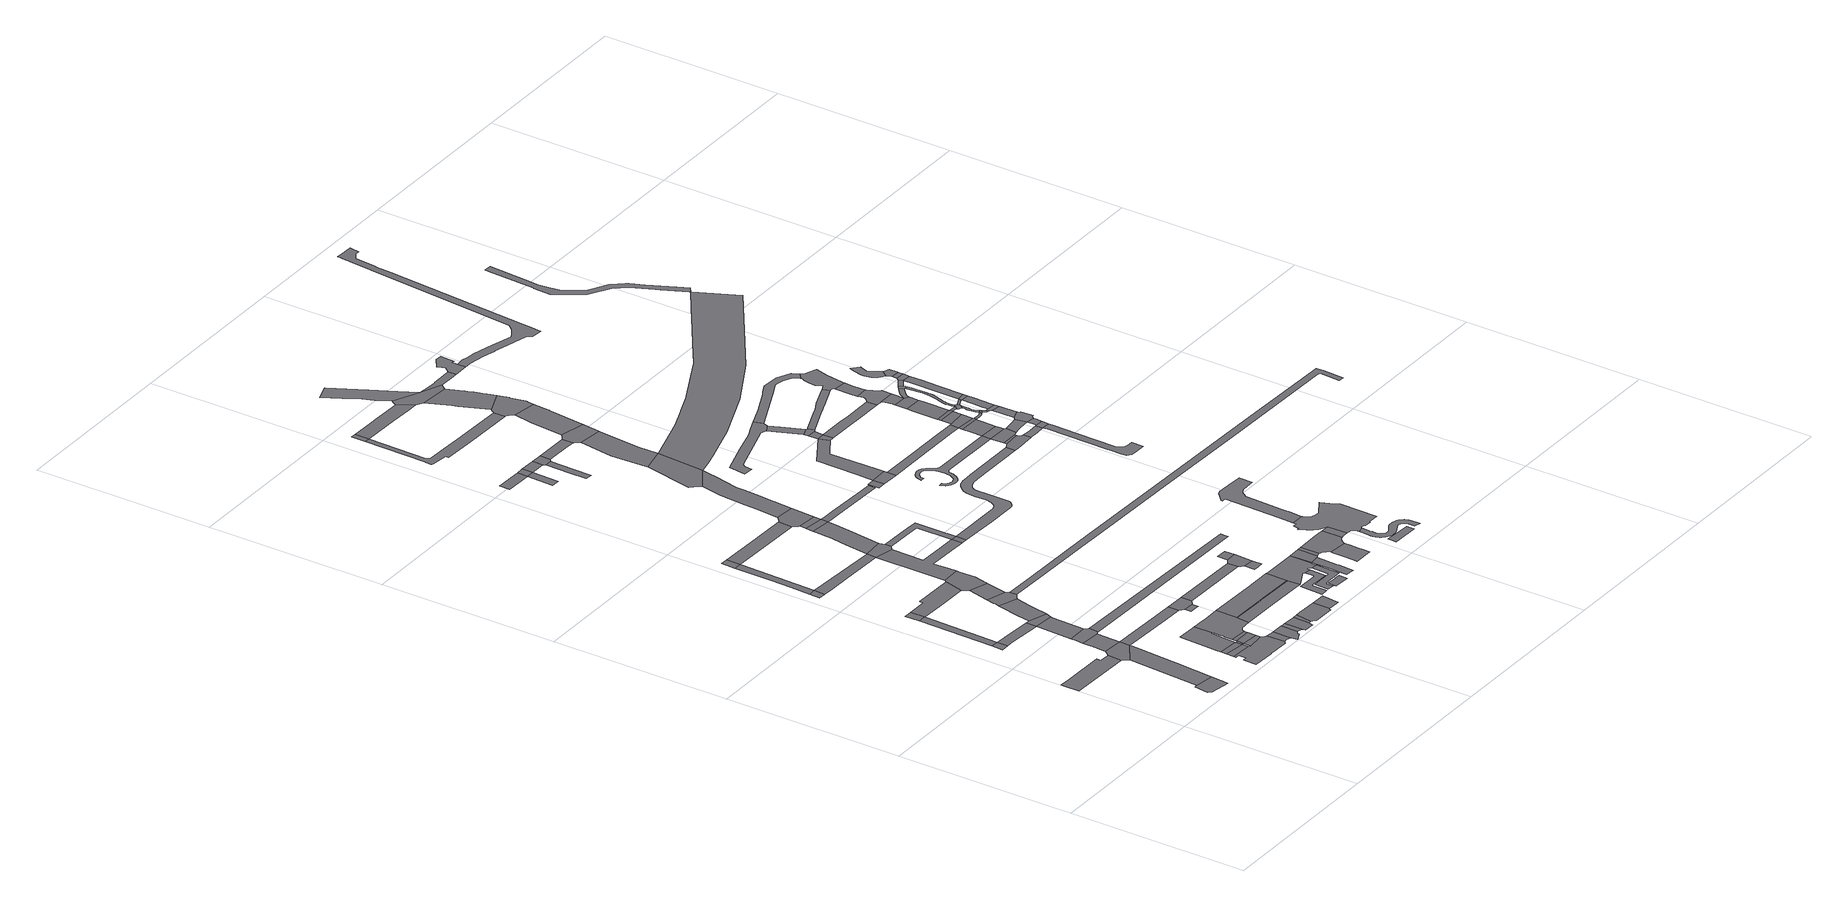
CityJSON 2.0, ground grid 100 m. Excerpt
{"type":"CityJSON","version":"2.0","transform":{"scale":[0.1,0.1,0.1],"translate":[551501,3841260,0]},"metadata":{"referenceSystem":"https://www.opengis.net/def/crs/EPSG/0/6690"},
"CityObjects":{
"road1":{"type":"Road","attributes":{"RoadStructureAttribute.sectionType":"1"},"geometry":[{"type":"MultiSurface","lod":"1","boundaries":[[[0,1,2,3,4,5,6,7,8]]]}]},
"road2":{"type":"Road","geometry":[{"type":"MultiSurface","lod":"1","boundaries":[[[9,10,11,12,13,14,15,16,17,18,19]]]}]},
"road3":{"type":"Road","geometry":[{"type":"MultiSurface","lod":"1","boundaries":[[[20,21,22,23]]]}]},
"road4":{"type":"Road","attributes":{"function":"3","RoadStructureAttribute.sectionType":"1"},"geometry":[{"type":"MultiSurface","lod":"1","boundaries":[[[24,25,26,27,28,29,19,18]]]}]},
"road5":{"type":"Road","attributes":{"RoadStructureAttribute.sectionType":"1"},"geometry":[{"type":"MultiSurface","lod":"1","boundaries":[[[30,20,23,31]]]}]},
"road6":{"type":"Road","geometry":[{"type":"MultiSurface","lod":"1","boundaries":[[[32,8,7,29,28,33]]]}]},
"road7":{"type":"Road","attributes":{"RoadStructureAttribute.sectionType":"1"},"geometry":[{"type":"MultiSurface","lod":"1","boundaries":[[[34,35,23,22,36,37,38]]]}]},
"road8":{"type":"Road","geometry":[{"type":"MultiSurface","lod":"1","boundaries":[[[39,30,31,40]]]}]},
"road9":{"type":"Road","attributes":{"function":"3","RoadStructureAttribute.sectionType":"1"},"geometry":[{"type":"MultiSurface","lod":"1","boundaries":[[[41,42,43,32,33,44,45]]]}]},
"road10":{"type":"Road","geometry":[{"type":"MultiSurface","lod":"1","boundaries":[[[46,47,48,49,41,45,50,51,52]]]}]},
"road11":{"type":"Road","geometry":[{"type":"MultiSurface","lod":"1","boundaries":[[[53,54,55,56]]]}]},
"road12":{"type":"Road","attributes":{"function":"3","RoadStructureAttribute.sectionType":"1"},"geometry":[{"type":"MultiSurface","lod":"1","boundaries":[[[37,57,48,47,58,59]]]}]},
"road13":{"type":"Road","geometry":[{"type":"MultiSurface","lod":"1","boundaries":[[[60,61,62,63,64]]]}]},
"road14":{"type":"Road","geometry":[{"type":"MultiSurface","lod":"1","boundaries":[[[65,38,37,59,66,67]]]}]},
"road15":{"type":"Road","attributes":{"RoadStructureAttribute.sectionType":"1"},"geometry":[{"type":"MultiSurface","lod":"1","boundaries":[[[68,69,70,54,53,71]]]}]},
"road16":{"type":"Road","geometry":[{"type":"MultiSurface","lod":"1","boundaries":[[[72,60,64,73]]]}]},
"road17":{"type":"Road","geometry":[{"type":"MultiSurface","lod":"1","boundaries":[[[61,74,75,76,77,78,79,80,81,82,83,84,85,86,87,88,89,90,91,62]]]}]},
"road18":{"type":"Road","attributes":{"RoadStructureAttribute.sectionType":"1"},"geometry":[{"type":"MultiSurface","lod":"1","boundaries":[[[92,93,40,31,94,95,96,97,98,99]]]}]},
"road19":{"type":"Road","geometry":[{"type":"MultiSurface","lod":"1","boundaries":[[[100,101,102,103,104,72,73,105,106,107,108]]]}]},
"road20":{"type":"Road","geometry":[{"type":"MultiSurface","lod":"1","boundaries":[[[109,110,111,73,64,112,113]]]}]},
"road21":{"type":"Road","attributes":{"function":"3","RoadStructureAttribute.sectionType":"1"},"geometry":[{"type":"MultiSurface","lod":"1","boundaries":[[[114,115,116,67,66,117,118,119,120]]]}]},
"road22":{"type":"Road","geometry":[{"type":"MultiSurface","lod":"1","boundaries":[[[121,68,71,122]]]}]},
"road23":{"type":"Road","attributes":{"RoadStructureAttribute.sectionType":"1"},"geometry":[{"type":"MultiSurface","lod":"1","boundaries":[[[123,33,28,124,125,126]]]}]},
"road24":{"type":"Road","attributes":{"RoadStructureAttribute.sectionType":"1"},"geometry":[{"type":"MultiSurface","lod":"1","boundaries":[[[113,127,128,89,88,129]]]}]},
"road25":{"type":"Road","geometry":[{"type":"MultiSurface","lod":"1","boundaries":[[[130,109,113,129]]]}]},
"road26":{"type":"Road","attributes":{"RoadStructureAttribute.sectionType":"1"},"geometry":[{"type":"MultiSurface","lod":"1","boundaries":[[[131,109,130,132]]]}]},
"road27":{"type":"Road","geometry":[{"type":"MultiSurface","lod":"1","boundaries":[[[133,134,135,136,114,120,137,138,139,140,141,142,143]]]}]},
"road28":{"type":"Road","attributes":{"RoadStructureAttribute.sectionType":"1"},"geometry":[{"type":"MultiSurface","lod":"1","boundaries":[[[144,53,56,145,146,147,148,149]]]}]},
"road29":{"type":"Road","attributes":{"RoadStructureAttribute.sectionType":"1"},"geometry":[{"type":"MultiSurface","lod":"1","boundaries":[[[150,86,85,151,152,153]]]}]},
"road30":{"type":"Road","attributes":{"function":"3","RoadStructureAttribute.sectionType":"1"},"geometry":[{"type":"MultiSurface","lod":"1","boundaries":[[[154,133,143,155]]]}]},
"road31":{"type":"Road","geometry":[{"type":"MultiSurface","lod":"1","boundaries":[[[156,157,108,107,158,159,160,161,162,131,132,163,164,165,166,167,168,169]]]}]},
"road32":{"type":"Road","geometry":[{"type":"MultiSurface","lod":"1","boundaries":[[[153,152,170,171,172,173,174,175]]]}]},
"road33":{"type":"Road","geometry":[{"type":"MultiSurface","lod":"1","boundaries":[[[176,177,178,179,180,181,99,98,182,183,154,155]]]}]},
"road34":{"type":"Road","attributes":{"RoadStructureAttribute.sectionType":"1"},"geometry":[{"type":"MultiSurface","lod":"1","boundaries":[[[184,175,174,185,186,187]]]}]},
"road35":{"type":"Road","attributes":{"RoadStructureAttribute.sectionType":"1"},"geometry":[{"type":"MultiSurface","lod":"1","boundaries":[[[188,189,122,71,190,191,192,193]]]}]},
"road36":{"type":"Road","geometry":[{"type":"MultiSurface","lod":"1","boundaries":[[[194,195,196,197,198]]]}]},
"road37":{"type":"Road","geometry":[{"type":"MultiSurface","lod":"1","boundaries":[[[187,186,199,200,201,202,203]]]}]},
"road38":{"type":"Road","attributes":{"RoadStructureAttribute.sectionType":"1"},"geometry":[{"type":"MultiSurface","lod":"1","boundaries":[[[204,205,126,125,194,198,206,207]]]}]},
"road39":{"type":"Road","attributes":{"RoadStructureAttribute.sectionType":"1"},"geometry":[{"type":"MultiSurface","lod":"1","boundaries":[[[203,202,208,209]]]}]},
"road40":{"type":"Road","geometry":[{"type":"MultiSurface","lod":"1","boundaries":[[[210,211,149,148,212,213,214]]]}]},
"road41":{"type":"Road","attributes":{"RoadStructureAttribute.sectionType":"1"},"geometry":[{"type":"MultiSurface","lod":"1","boundaries":[[[215,209,208,216,217,218,219,220,221,222]]]}]},
"road42":{"type":"Road","attributes":{"function":"3","RoadStructureAttribute.sectionType":"1"},"geometry":[{"type":"MultiSurface","lod":"1","boundaries":[[[148,223,181,180,224,225,226,227,228,229,230,231,232,233,212]]]}]},
"road43":{"type":"Road","geometry":[{"type":"MultiSurface","lod":"1","boundaries":[[[234,235,236,167,166,237,238,239,240]]]}]},
"road44":{"type":"Road","attributes":{"function":"3","RoadStructureAttribute.sectionType":"1"},"geometry":[{"type":"MultiSurface","lod":"1","boundaries":[[[241,242,243,244,245,246,211,210,247,248,249]]]}]},
"road45":{"type":"Road","attributes":{"RoadStructureAttribute.sectionType":"1"},"geometry":[{"type":"MultiSurface","lod":"1","boundaries":[[[250,251,252,253,254,52,51]]]}]},
"road46":{"type":"Road","attributes":{"RoadStructureAttribute.sectionType":"1"},"geometry":[{"type":"MultiSurface","lod":"1","boundaries":[[[255,169,168,256,257,258,259,260]]]}]},
"road47":{"type":"Road","geometry":[{"type":"MultiSurface","lod":"1","boundaries":[[[261,262,263,264,265]]]}]},
"road48":{"type":"Road","geometry":[{"type":"MultiSurface","lod":"1","boundaries":[[[222,221,266,267,268]]]}]},
"road49":{"type":"Road","geometry":[{"type":"MultiSurface","lod":"1","boundaries":[[[269,241,249,270]]]}]},
"road50":{"type":"Road","attributes":{"RoadStructureAttribute.sectionType":"1"},"geometry":[{"type":"MultiSurface","lod":"1","boundaries":[[[271,272,273,274,214,213,275,276,229,277]]]}]},
"road51":{"type":"Road","attributes":{"function":"3","RoadStructureAttribute.sectionType":"1"},"geometry":[{"type":"MultiSurface","lod":"1","boundaries":[[[278,269,270,279,280]]]}]},
"road52":{"type":"Road","attributes":{"RoadStructureAttribute.sectionType":"1"},"geometry":[{"type":"MultiSurface","lod":"1","boundaries":[[[207,206,281,282]]]}]},
"road53":{"type":"Road","geometry":[{"type":"MultiSurface","lod":"1","boundaries":[[[283,284,285,193,192,286,278,280,287]]]}]},
"road54":{"type":"Road","geometry":[{"type":"MultiSurface","lod":"1","boundaries":[[[264,288,289,290]]]}]},
"road55":{"type":"Road","geometry":[{"type":"MultiSurface","lod":"1","boundaries":[[[229,228,291,277]]]}]},
"road56":{"type":"Road","geometry":[{"type":"MultiSurface","lod":"1","boundaries":[[[265,264,290,292]]]}]},
"road57":{"type":"Road","geometry":[{"type":"MultiSurface","lod":"1","boundaries":[[[292,290,293,294]]]}]},
"road58":{"type":"Road","attributes":{"RoadStructureAttribute.sectionType":"1"},"geometry":[{"type":"MultiSurface","lod":"1","boundaries":[[[295,296,297,298,299,300,301]]]}]},
"road59":{"type":"Road","geometry":[{"type":"MultiSurface","lod":"1","boundaries":[[[302,303,304,305]]]}]},
"road60":{"type":"Road","geometry":[{"type":"MultiSurface","lod":"1","boundaries":[[[306,307,308,309,310,311,312,313,314,315,316,317,318,319,320,321,322,323]]]}]},
"road61":{"type":"Road","attributes":{"function":"3","RoadStructureAttribute.sectionType":"1"},"geometry":[{"type":"MultiSurface","lod":"1","boundaries":[[[324,325,326,327,328,329,330,331,332,333,334,335,336,337,283,287]]]}]},
"road62":{"type":"Road","geometry":[{"type":"MultiSurface","lod":"1","boundaries":[[[294,293,295,301,338,339]]]}]},
"road63":{"type":"Road","geometry":[{"type":"MultiSurface","lod":"1","boundaries":[[[340,341,342,343,344,345,346]]]}]},
"road64":{"type":"Road","geometry":[{"type":"MultiSurface","lod":"1","boundaries":[[[347,348,349,350,351,352,353,354,355,356,357,358,359,360,361,362,363,364,365,366]]]}]},
"road65":{"type":"Road","attributes":{"RoadStructureAttribute.sectionType":"1"},"geometry":[{"type":"MultiSurface","lod":"1","boundaries":[[[367,368,369,370,371]]]}]},
"road66":{"type":"Road","attributes":{"RoadStructureAttribute.sectionType":"1"},"geometry":[{"type":"MultiSurface","lod":"1","boundaries":[[[372,373,374,375,376,377,378,379,270,249]]]}]},
"road67":{"type":"Road","geometry":[{"type":"MultiSurface","lod":"1","boundaries":[[[380,381,260,259,240,239,382,306,323,383,384,385,347,366,386,387,388,389]]]}]},
"road68":{"type":"Road","geometry":[{"type":"MultiSurface","lod":"1","boundaries":[[[390,391,392,282,281,393,394,367,371,395,396]]]}]},
"road69":{"type":"Road","geometry":[{"type":"MultiSurface","lod":"1","boundaries":[[[397,398,399,390,396]]]}]},
"road70":{"type":"Road","geometry":[{"type":"MultiSurface","lod":"1","boundaries":[[[400,401,402,403,404,333,332]]]}]},
"road71":{"type":"Road","attributes":{"RoadStructureAttribute.sectionType":"1"},"geometry":[{"type":"MultiSurface","lod":"1","boundaries":[[[339,338,405,406,407]]]}]},
"road72":{"type":"Road","geometry":[{"type":"MultiSurface","lod":"1","boundaries":[[[408,409,410,411,412,413,414,415,416]]]}]},
"road73":{"type":"Road","attributes":{"RoadStructureAttribute.sectionType":"1"},"geometry":[{"type":"MultiSurface","lod":"1","boundaries":[[[303,417,418,419,420,421,422,423,424,425,426,427,428,429,430,431,304]]]}]},
"road74":{"type":"Road","geometry":[{"type":"MultiSurface","lod":"1","boundaries":[[[432,389,388,433]]]}]},
"road75":{"type":"Road","attributes":{"RoadStructureAttribute.sectionType":"1"},"geometry":[{"type":"MultiSurface","lod":"1","boundaries":[[[434,435,436,305,304,437,438,439,440,441,442]]]}]},
"road76":{"type":"Road","geometry":[{"type":"MultiSurface","lod":"1","boundaries":[[[443,432,433,411,410,444]]]}]},
"road77":{"type":"Road","attributes":{"function":"3","RoadStructureAttribute.sectionType":"1"},"geometry":[{"type":"MultiSurface","lod":"1","boundaries":[[[445,446,447,401,400,448,449]]]}]},
"road78":{"type":"Road","attributes":{"RoadStructureAttribute.sectionType":"1"},"geometry":[{"type":"MultiSurface","lod":"1","boundaries":[[[450,443,444,451,452]]]}]},
"road79":{"type":"Road","geometry":[{"type":"MultiSurface","lod":"1","boundaries":[[[453,454,455,456]]]}]},
"road80":{"type":"Road","attributes":{"RoadStructureAttribute.sectionType":"1"},"geometry":[{"type":"MultiSurface","lod":"1","boundaries":[[[457,458,459,460,461,462,463,464,465,466]]]}]},
"road81":{"type":"Road","geometry":[{"type":"MultiSurface","lod":"1","boundaries":[[[467,468,407,406,469,470,445,449,471,472,473]]]}]},
"road82":{"type":"Road","geometry":[{"type":"MultiSurface","lod":"1","boundaries":[[[474,475,476,477,478,479,480,481,482,483,484,485,486,487,488,277,291,489,490,491,492,493,494,495,496,497,498,499,500,501,502,503,504,505,506,507]]]}]},
"road83":{"type":"Road","attributes":{"RoadStructureAttribute.sectionType":"1"},"geometry":[{"type":"MultiSurface","lod":"1","boundaries":[[[508,456,455,509,510]]]}]},
"road84":{"type":"Road","geometry":[{"type":"MultiSurface","lod":"1","boundaries":[[[511,512,513,450,452,514,515,516,457,466,517,518,519,520,521,522]]]}]},
"road85":{"type":"Road","attributes":{"function":"3","RoadStructureAttribute.sectionType":"1"},"geometry":[{"type":"MultiSurface","lod":"1","boundaries":[[[523,524,525,526,527,528,529,530,531,532,533]]]}]},
"road86":{"type":"Road","attributes":{"function":"3","RoadStructureAttribute.sectionType":"1"},"geometry":[{"type":"MultiSurface","lod":"1","boundaries":[[[534,535,467,473,536,537,538,539,540,541]]]}]},
"road87":{"type":"Road","attributes":{"RoadStructureAttribute.sectionType":"1"},"geometry":[{"type":"MultiSurface","lod":"1","boundaries":[[[542,543,544,545,546,547,548,549,550,551,552,553,554]]]}]},
"road88":{"type":"Road","geometry":[{"type":"MultiSurface","lod":"1","boundaries":[[[532,555,442,441,556,557,558,559,560,533]]]}]},
"road89":{"type":"Road","attributes":{"RoadStructureAttribute.sectionType":"1"},"geometry":[{"type":"MultiSurface","lod":"1","boundaries":[[[561,562,563,564,456,508,565,566,567,568,569]]]}]},
"road90":{"type":"Road","attributes":{"RoadStructureAttribute.sectionType":"1"},"geometry":[{"type":"MultiSurface","lod":"1","boundaries":[[[522,521,570,571,572]]]}]},
"road91":{"type":"Road","attributes":{"function":"3","RoadStructureAttribute.sectionType":"1"},"geometry":[{"type":"MultiSurface","lod":"1","boundaries":[[[556,573,574,575,576,577,578,579,580,581,582,583,584,557]]]}]},
"road92":{"type":"Road","geometry":[{"type":"MultiSurface","lod":"1","boundaries":[[[585,586,587,588,589,590,576,575,591,592,426,425,593,594,534,541]]]}]},
"road93":{"type":"Road","geometry":[{"type":"MultiSurface","lod":"1","boundaries":[[[595,596,597,598,599]]]}]},
"road94":{"type":"Road","geometry":[{"type":"MultiSurface","lod":"1","boundaries":[[[600,601,602,603,604,605,606,607,608,609,610,611,612,613,614,615,616,617,618,619,620,621,572,571,622,623,624,625,626,627,628,629,630,631,632,633,634,635,636,637,638,639,640]]]}]},
"road95":{"type":"Road","geometry":[{"type":"MultiSurface","lod":"1","boundaries":[[[641,642,643,644,645,646,647,648,649,650,651,652,653,654,655,656,657,658,659,660,661,662,630,629,663,664,665,666,667,668,669,670,671,672,673,674,675,676,677,678,679,680,681,682,683,684]]]}]},
"road96":{"type":"Road","attributes":{"RoadStructureAttribute.sectionType":"1"},"geometry":[{"type":"MultiSurface","lod":"1","boundaries":[[[685,686,687,688,533,560,689,690,691]]]}]},
"road97":{"type":"Road","geometry":[{"type":"MultiSurface","lod":"1","boundaries":[[[692,693,694,695,696,697,698,699,700,701,702,703,704,705,706,707,708,709,710,711,712,713,714,715,716,717,718,719,720,721,722,723,724,725,726,727,728,729,730,731,732,733,734,735,736,737,738,739,740,741,742,743,744,745,746,747,748,749]]]}]},
"road98":{"type":"Road","geometry":[{"type":"MultiSurface","lod":"1","boundaries":[[[750,561,569,751]]]}]},
"road99":{"type":"Road","attributes":{"RoadStructureAttribute.sectionType":"1"},"geometry":[{"type":"MultiSurface","lod":"1","boundaries":[[[752,753,561,750]]]}]},
"road100":{"type":"Road","geometry":[{"type":"MultiSurface","lod":"1","boundaries":[[[754,553,552,755,756,757]]]}]},
"road101":{"type":"Road","attributes":{"RoadStructureAttribute.sectionType":"1"},"geometry":[{"type":"MultiSurface","lod":"1","boundaries":[[[758,759,760,510,509,761,762,763,764]]]}]},
"road102":{"type":"Road","attributes":{"RoadStructureAttribute.sectionType":"1"},"geometry":[{"type":"MultiSurface","lod":"1","boundaries":[[[765,766,767,768,769,770,771,772,608,607,773,774,775,776,777,778,779,780,781,782,783,784,785,786]]]}]},
"road103":{"type":"Road","geometry":[{"type":"MultiSurface","lod":"1","boundaries":[[[757,756,753,752,787,788]]]}]},
"road104":{"type":"Road","attributes":{"RoadStructureAttribute.sectionType":"1"},"geometry":[{"type":"MultiSurface","lod":"1","boundaries":[[[789,790,791,792,793,794,795,796,139,138,797,798,799,800,801,802,803,804,805,806,807,808]]]}]},
"road105":{"type":"Road","geometry":[{"type":"MultiSurface","lod":"1","boundaries":[[[809,810,811,812,813,814,815,816,691,690,817,818]]]}]},
"road106":{"type":"Road","attributes":{"RoadStructureAttribute.sectionType":"1"},"geometry":[{"type":"MultiSurface","lod":"1","boundaries":[[[819,820,821,822,823,824,750,751,825,826,827,828]]]}]},
"road107":{"type":"Road","geometry":[{"type":"MultiSurface","lod":"1","boundaries":[[[829,830,831,832,833,507,506,834,835,836]]]}]},
"road108":{"type":"Road","geometry":[{"type":"MultiSurface","lod":"1","boundaries":[[[837,833,832,838]]]}]},
"road109":{"type":"Road","attributes":{"RoadStructureAttribute.sectionType":"1"},"geometry":[{"type":"MultiSurface","lod":"1","boundaries":[[[839,840,841,842,843,844,845,846,788,787,847,848,849,850,851,852,853,854]]]}]},
"road110":{"type":"Road","geometry":[{"type":"MultiSurface","lod":"1","boundaries":[[[748,855,837,838,856,857,858,859]]]}]},
"road111":{"type":"Road","geometry":[{"type":"MultiSurface","lod":"1","boundaries":[[[749,748,859,860,861]]]}]},
"road112":{"type":"Road","attributes":{"RoadStructureAttribute.sectionType":"1"},"geometry":[{"type":"MultiSurface","lod":"1","boundaries":[[[862,863,864,865,866,867,868,542,554,869,870,871,872,873,874,875,876,877,878]]]}]},
"road113":{"type":"Road","attributes":{"RoadStructureAttribute.sectionType":"1"},"geometry":[{"type":"MultiSurface","lod":"1","boundaries":[[[879,880,749,861,881,882,883]]]}]},
"road114":{"type":"Road","geometry":[{"type":"MultiSurface","lod":"1","boundaries":[[[763,879,883,884,885,886]]]}]},
"road115":{"type":"Road","geometry":[{"type":"MultiSurface","lod":"1","boundaries":[[[887,888,764,763,886]]]}]},
"road116":{"type":"Road","geometry":[{"type":"MultiSurface","lod":"1","boundaries":[[[889,890,891,892,893,894,836,835,895,896,897,898,899]]]}]},
"road117":{"type":"Road","attributes":{"RoadStructureAttribute.sectionType":"1"},"geometry":[{"type":"MultiSurface","lod":"1","boundaries":[[[900,888,887,901]]]}]},
"road118":{"type":"Road","geometry":[{"type":"MultiSurface","lod":"1","boundaries":[[[902,903,900,901,904,905]]]}]},
"road119":{"type":"Road","attributes":{"RoadStructureAttribute.sectionType":"1"},"geometry":[{"type":"MultiSurface","lod":"1","boundaries":[[[898,906,907,908,909,910,911,912,913,914,915,916,917,918,919,920,921,922]]]}]},
"road120":{"type":"Road","attributes":{"RoadStructureAttribute.sectionType":"1"},"geometry":[{"type":"MultiSurface","lod":"1","boundaries":[[[923,924,925,857,856,926,927,928]]]}]},
"road121":{"type":"Road","attributes":{"function":"2","RoadStructureAttribute.sectionType":"1"},"geometry":[{"type":"MultiSurface","lod":"1","boundaries":[[[929,930,931,932,933,934,935,936,937,938,939,940,941,400,332,942,943,944,945,946,947,948,949]]]}]},
"road122":{"type":"Road","attributes":{"RoadStructureAttribute.sectionType":"1"},"geometry":[{"type":"MultiSurface","lod":"1","boundaries":[[[950,951,902,905,952,953,954]]]}]},
"road123":{"type":"Road","geometry":[{"type":"MultiSurface","lod":"1","boundaries":[[[955,956,957,958,959,885,884,960,961,962,963,964,965]]]}]},
"road124":{"type":"Road","geometry":[{"type":"MultiSurface","lod":"1","boundaries":[[[966,899,898,922,967]]]}]},
"road125":{"type":"Road","geometry":[{"type":"MultiSurface","lod":"1","boundaries":[[[968,950,954,969,970,971,972]]]}]},
"road126":{"type":"Road","attributes":{"RoadStructureAttribute.sectionType":"1"},"geometry":[{"type":"MultiSurface","lod":"1","boundaries":[[[928,966,967,973,974]]]}]},
"road127":{"type":"Road","attributes":{"RoadStructureAttribute.sectionType":"1"},"geometry":[{"type":"MultiSurface","lod":"1","boundaries":[[[975,976,977,978,979,968,972,980,981,982]]]}]},
"road128":{"type":"Road","geometry":[{"type":"MultiSurface","lod":"1","boundaries":[[[983,984,985,905,904,986,987,988]]]}]},
"road129":{"type":"Road","geometry":[{"type":"MultiSurface","lod":"1","boundaries":[[[989,990,991,992,993,994,995,996,997,998,999,828,827,1000,975,982]]]}]},
"road130":{"type":"Road","geometry":[{"type":"MultiSurface","lod":"1","boundaries":[[[1001,955,965,1002,1003]]]}]},
"road131":{"type":"Road","geometry":[{"type":"MultiSurface","lod":"1","boundaries":[[[1004,1005,1006,1007,1008,1009,1010,923,928,974,1011,1012,1013,1014]]]}]},
"road132":{"type":"Road","geometry":[{"type":"MultiSurface","lod":"1","boundaries":[[[1015,1016,1017,1018,1019,1020,1021,1022,1023,1024,1025,1026,1027,1028,1029,1030,955,1001]]]}]},
"road133":{"type":"Road","geometry":[{"type":"MultiSurface","lod":"1","boundaries":[[[1031,1003,1002,1032,1033,1034,1035,1036,1037]]]}]},
"road134":{"type":"Road","geometry":[{"type":"MultiSurface","lod":"1","boundaries":[[[1038,1039,988,987,1040,1041,1042,1043,1023,1022,1044,1045]]]}]},
"road135":{"type":"Road","attributes":{"RoadStructureAttribute.sectionType":"1"},"geometry":[{"type":"MultiSurface","lod":"1","boundaries":[[[1046,1047,994,993,1048,1049,1050]]]}]},
"road136":{"type":"Road","attributes":{"RoadStructureAttribute.sectionType":"1"},"geometry":[{"type":"MultiSurface","lod":"1","boundaries":[[[1051,1007,1006,1052,1053]]]}]},
"road137":{"type":"Road","geometry":[{"type":"MultiSurface","lod":"1","boundaries":[[[1037,1036,1054,1051,1053,1055,1056]]]}]},
"road138":{"type":"Road","geometry":[{"type":"MultiSurface","lod":"1","boundaries":[[[1057,1058,1059,1045,1044,1060,1061,1062,1063]]]}]},
"road139":{"type":"Road","geometry":[{"type":"MultiSurface","lod":"1","boundaries":[[[1064,1065,1066,1067,1068,1069,972,971,1070,1071,1072,1073,1074,1075]]]}]},
"road140":{"type":"Road","geometry":[{"type":"MultiSurface","lod":"1","boundaries":[[[1076,1077,1078,1079,1080,1081,1082,1083,1084,1085,1086,1087,1088,1089,1039,1038,1090,1091,1092,1093,1094,1095,1096,1097,1098,1099,1100,1101,1102,1103,1104,1105]]]}]},
"road141":{"type":"Road","geometry":[{"type":"MultiSurface","lod":"1","boundaries":[[[878,877,1106,1107,1108,1109,1110,839,854,1111,1112,1113,1114,1046,1050,1115,1116,1117,1118,1119]]]}]},
"road142":{"type":"Road","attributes":{"RoadStructureAttribute.sectionType":"1"},"geometry":[{"type":"MultiSurface","lod":"1","boundaries":[[[1120,1121,1122,1123,1056,1055,1124,1125,1126]]]}]},
"road143":{"type":"Road","geometry":[{"type":"MultiSurface","lod":"1","boundaries":[[[1127,1057,1063,1120,1126]]]}]},
"road144":{"type":"Road","geometry":[{"type":"MultiSurface","lod":"1","boundaries":[[[1128,1064,1075,1076,1105,1129,1130]]]}]},
"road145":{"type":"Road","attributes":{"RoadStructureAttribute.sectionType":"1"},"geometry":[{"type":"MultiSurface","lod":"1","boundaries":[[[1131,1132,1133,1134,1135,1136,1137,1138,1139,1140,1141,1142,1143,1144,1145,1146,1147,1148,1149,818,817,1150,1151,1152,1153,1154,1155,1156,1157,1158,1159,1160,1161,1162,1163,1164,1165,1166,1167,1168]]]}]},
"road146":{"type":"Road","geometry":[{"type":"MultiSurface","lod":"1","boundaries":[[[1169,1128,1130,1170]]]}]},
"road147":{"type":"Road","attributes":{"RoadStructureAttribute.sectionType":"1"},"geometry":[{"type":"MultiSurface","lod":"1","boundaries":[[[1170,1171,1172,1057,1127,1173,1174,1175]]]}]},
"road148":{"type":"Road","geometry":[{"type":"MultiSurface","lod":"1","boundaries":[[[1176,1169,1170,1175,1177]]]}]},
"road149":{"type":"Road","geometry":[{"type":"MultiSurface","lod":"1","boundaries":[[[1178,1179,1180,1181,1182,1183,1184,1185,1186,1187,1188,1189,1190,1191,1192,1193,1194,1195,1196,1197,1198,1199]]]}]},
"road150":{"type":"Road","attributes":{"RoadStructureAttribute.sectionType":"1"},"geometry":[{"type":"MultiSurface","lod":"1","boundaries":[[[1200,1176,1177,1201]]]}]},
"road151":{"type":"Road","geometry":[{"type":"MultiSurface","lod":"1","boundaries":[[[1202,1199,1198,1203,1200,1201,1204,1205]]]}]},
"road152":{"type":"Road","attributes":{"RoadStructureAttribute.sectionType":"1"},"geometry":[{"type":"MultiSurface","lod":"1","boundaries":[[[1206,1207,1208,1209,1210,1211,1212,1213,1214,1215,1216,1217,1218,1219,1220,929,1221,1222,1223,1224,1225,1226,1227,1228,1229,1230,1231,1232,1233,1234,1235,1236,1237,1238,1239]]]}]}
},
"vertices":[
[308,689,0],[309,714,0],[73,718,0],[7,719,0],[6,697,0],[7,615,0],[88,614,0],[365,607,0],[370,687,0],
[360,168,0],[349,168,0],[339,89,0],[344,84,0],[356,73,0],[465,56,0],[469,90,0],[470,100,0],[473,130,0],[475,154,0],[364,167,0],
[136,1205,0],[135,1143,0],[178,1143,0],[179,1205,0],
[492,372,0],[501,499,0],[508,594,0],[509,642,0],[509,652,0],[394,574,0],
[146,1631,0],[189,1631,0],
[396,718,0],[510,712,0],
[241,1201,0],[240,1201,0],[224,1143,0],[412,1128,0],[414,1190,0],
[141,1714,0],[190,1714,0],
[402,851,0],[400,807,0],[400,806,0],[513,844,0],[514,844,0],
[521,920,0],[517,924,0],[404,922,0],[404,894,0],[523,851,0],[534,851,0],[535,906,0],
[108,2219,0],[66,2216,0],[65,2158,0],[104,2157,0],
[411,1119,0],[522,1108,0],[528,1123,0],
[698,214,0],[696,173,0],[816,167,0],[817,185,0],[818,202,0],
[426,1189,0],[540,1154,0],[436,1188,0],
[76,2657,0],[74,2447,0],[70,2329,0],[119,2656,0],
[699,248,0],[815,242,0],
[696,158,0],[718,158,0],[719,116,0],[696,116,0],[694,58,0],[694,41,0],[817,34,0],[822,38,0],[827,42,0],[832,37,0],[937,33,0],[952,46,0],[948,148,0],[933,157,0],[926,169,0],[823,159,0],[822,161,0],[817,165,0],
[301,1736,0],[300,1713,0],[194,1631,0],[197,1631,0],[316,1629,0],[362,1628,0],[499,1623,0],[528,1730,0],
[811,489,0],[709,492,0],[709,480,0],[703,340,0],[700,268,0],[818,315,0],[821,384,0],[829,392,0],[829,489,0],
[828,242,0],[823,237,0],[820,234,0],[822,206,0],[828,202,0],
[477,1392,0],[474,1379,0],[447,1259,0],[558,1252,0],[563,1271,0],[563,1272,0],[582,1355,0],
[78,2736,0],[121,2735,0],
[809,703,0],[809,643,0],[919,640,0],[921,700,0],
[827,184,0],[826,167,0],[926,193,0],
[925,243,0],
[829,268,0],[925,264,0],
[495,1470,0],[485,1425,0],[484,1424,0],[482,1413,0],[591,1362,0],[614,1379,0],[614,1419,0],[613,1419,0],[611,1419,0],[606,1426,0],[600,1435,0],
[540,2199,0],[154,2155,0],[304,2151,0],[533,2147,0],[539,2147,0],[543,2199,0],
[983,144,0],[974,48,0],[997,41,0],[998,143,0],
[524,1591,0],[627,1557,0],
[929,487,0],[875,488,0],[834,387,0],[832,338,0],[831,324,0],[831,314,0],[830,312,0],[931,278,0],[939,285,0],[947,290,0],[1011,292,0],[1017,363,0],[1017,368,0],[1018,486,0],
[1002,26,0],[1005,6,0],[1047,24,0],[1054,39,0],[1067,49,0],[1068,142,0],
[630,1569,0],[630,1570,0],[646,1640,0],[644,1735,0],[643,1746,0],[540,1743,0],[514,1604,0],[519,1598,0],
[1082,141,0],[1082,47,0],[1097,37,0],[1098,141,0],
[321,2731,0],[167,2734,0],[130,2656,0],[552,2647,0],[558,2647,0],[563,2726,0],
[943,618,0],[943,582,0],[979,582,0],[1003,582,0],[1003,617,0],
[1102,22,0],[1160,19,0],[1160,30,0],[1169,45,0],[1171,139,0],
[1011,698,0],[950,699,0],[1030,638,0],[1030,698,0],
[1184,48,0],[1198,138,0],
[658,2209,0],[545,2199,0],[643,2123,0],[667,2142,0],[668,2177,0],
[1225,138,0],[1194,43,0],[1199,41,0],[1207,28,0],[1330,27,0],[1332,37,0],[1339,40,0],[1339,135,0],
[538,1874,0],[642,1800,0],[641,1879,0],[797,1875,0],[867,1873,0],[884,1873,0],[886,1933,0],[867,1933,0],[796,1934,0],[640,1937,0],[640,1944,0],
[1243,359,0],[1236,359,0],[1215,359,0],[1218,289,0],[1410,286,0],[1452,286,0],[1449,355,0],
[582,2537,0],[581,2520,0],[577,2457,0],[572,2422,0],[565,2362,0],[561,2332,0],[683,2398,0],[690,2458,0],[695,2525,0],
[807,846,0],[1646,830,0],[1646,852,0],[1646,875,0],[807,898,0],
[1284,482,0],[1238,365,0],[1242,365,0],[1272,365,0],[1449,361,0],[1450,480,0],
[249,4043,0],[111,4047,0],[110,3987,0],[261,3984,0],[262,4043,0],
[1399,38,0],[1409,35,0],[1418,133,0],
[585,2579,0],[696,2566,0],
[920,2046,0],[922,2170,0],[884,2171,0],[794,2173,0],[794,2138,0],[883,2136,0],[921,1931,0],
[588,2618,0],[697,2585,0],[698,2607,0],
[1430,630,0],[1428,690,0],
[599,2754,0],[593,2748,0],[568,2726,0],[584,2622,0],[707,2744,0],
[257,3835,0],[301,3833,0],[305,3983,0],
[920,1872,0],
[305,4043,0],
[393,3982,0],[394,4042,0],
[403,3969,0],[401,3835,0],[399,3735,0],[419,3734,0],[439,3733,0],[441,3834,0],[443,3968,0],
[109,4904,0],[107,4825,0],[138,4824,0],[139,4903,0],
[1559,326,0],[1558,279,0],[1552,270,0],[1440,273,0],[1437,273,0],[1434,225,0],[1430,143,0],[1473,146,0],[1476,226,0],[1477,230,0],[1482,234,0],[1534,233,0],[1548,232,0],[1573,231,0],[1592,230,0],[1593,233,0],[1595,280,0],[1597,323,0],
[714,2855,0],[717,2887,0],[722,2941,0],[727,3037,0],[728,3081,0],[747,3167,0],[756,3210,0],[772,3281,0],[777,3307,0],[647,3221,0],[622,3100,0],[612,2951,0],[608,2886,0],[606,2854,0],
[458,3981,0],[458,4041,0],
[1630,176,0],[1598,177,0],[1595,177,0],[1590,177,0],[1538,179,0],[1535,132,0],[1628,127,0],
[1616,323,0],[1615,301,0],[1613,235,0],[1613,230,0],[1606,223,0],[1549,224,0],[1542,224,0],[1492,225,0],[1491,150,0],[1491,147,0],[1527,142,0],[1529,182,0],[1532,186,0],[1541,190,0],[1589,188,0],[1607,188,0],[1647,187,0],[1647,206,0],[1648,239,0],[1651,321,0],
[1455,608,0],[1453,551,0],[1483,549,0],[1513,549,0],[1514,605,0],
[737,2525,0],[790,2525,0],[1095,2517,0],[1096,2536,0],[1097,2556,0],[1036,2557,0],[790,2564,0],[737,2565,0],
[1639,477,0],[1464,479,0],[1552,336,0],[1597,339,0],[1606,338,0],[1613,330,0],[1651,338,0],[1652,352,0],[1654,355,0],[1655,477,0],
[1457,710,0],[1447,703,0],[1442,700,0],[1442,620,0],[1445,617,0],[1515,636,0],[1517,708,0],
[1518,767,0],[1489,767,0],[1459,768,0],
[792,3575,0],[659,3545,0],[601,3274,0],[618,3255,0],[643,3226,0],
[607,3979,0],[652,3978,0],[652,4039,0],
[1710,233,0],[1710,246,0],[1714,358,0],[1662,353,0],[1661,348,0],[1659,240,0],[1658,210,0],[1656,149,0],[1707,146,0],
[102,4474,0],[102,4470,0],[101,4437,0],[101,4434,0],[110,4433,0],[202,4421,0],[201,4402,0],[393,4398,0],[685,4392,0],[680,4457,0],[371,4464,0],[256,4468,0],[151,4469,0],[144,4477,0],[130,4492,0],
[1657,477,0],[1660,355,0],
[346,4899,0],[318,4899,0],[277,4900,0],[143,4824,0],[146,4824,0],[353,4819,0],[480,4816,0],[537,4815,0],[481,4895,0],
[1729,479,0],[1728,369,0],
[675,3946,0],[647,3753,0],[658,3557,0],[789,3693,0],[814,3931,0],
[1751,479,0],[1743,372,0],[1753,372,0],
[1104,2564,0],[1104,2500,0],[1151,2500,0],[1151,2564,0],
[1795,331,0],[1795,320,0],[1793,250,0],[1791,207,0],[1790,176,0],[1900,178,0],[1899,217,0],[1900,247,0],[1901,295,0],[1902,322,0],
[686,4066,0],[673,4055,0],[654,3975,0],[665,3960,0],[818,3966,0],[818,3969,0],[825,4033,0],
[1459,2202,0],[1419,2200,0],[1384,2198,0],[1375,2196,0],[1356,2191,0],[1335,2177,0],[1316,2157,0],[1303,2140,0],[1294,2114,0],[1293,2070,0],[1295,2000,0],[1290,1970,0],[1277,1950,0],[1262,1936,0],[1241,1929,0],[1132,1865,0],[1277,1863,0],[1287,1863,0],[1310,1867,0],[1323,1874,0],[1334,1884,0],[1343,1897,0],[1343,1908,0],[1346,2040,0],[1342,2085,0],[1345,2106,0],[1352,2117,0],[1353,2120,0],[1361,2129,0],[1373,2136,0],[1397,2145,0],[1439,2147,0],[1769,2149,0],[1769,2199,0],
[1252,2566,0],[1252,2499,0],[1252,2549,0],
[1899,482,0],[1886,482,0],[1790,480,0],[1773,364,0],[1785,353,0],[1790,346,0],[1906,335,0],[1910,342,0],[1921,354,0],[1927,359,0],[1942,365,0],[1943,480,0],
[625,4903,0],[620,4913,0],[617,4920,0],[530,5085,0],[432,5273,0],[342,5244,0],[395,5146,0],[441,5062,0],[465,5002,0],[504,4930,0],[648,4861,0],
[721,4358,0],[703,4256,0],[832,4095,0],[832,4096,0],[848,4240,0],[849,4250,0],[849,4251,0],[857,4340,0],
[1300,3358,0],[1243,3335,0],[1183,3309,0],[1042,3267,0],[872,3214,0],[861,3119,0],[914,3114,0],[921,3159,0],[930,3174,0],[1233,3270,0],[1261,3257,0],[1305,3282,0],[1314,3308,0],
[496,4918,0],[576,4793,0],[743,4783,0],[746,4786,0],[765,4812,0],[768,4812,0],
[1335,3006,0],[1157,2897,0],[1157,2892,0],[1153,2663,0],[1252,2612,0],[1251,2684,0],[1248,2881,0],[1266,2893,0],[1357,2951,0],
[1957,368,0],[1990,367,0],[1987,478,0],
[628,4663,0],[639,4636,0],[700,4485,0],[827,4536,0],[814,4585,0],[812,4592,0],[812,4593,0],[803,4620,0],[795,4649,0],[783,4679,0],[779,4690,0],[769,4717,0],
[860,4378,0],[860,4379,0],[861,4382,0],[861,4389,0],[845,4472,0],[845,4474,0],[691,4472,0],[686,4464,0],[692,4392,0],[699,4383,0],
[2201,161,0],[2053,169,0],[2053,144,0],[2052,122,0],[2203,118,0],
[2163,643,0],[2074,589,0],[2062,589,0],[2059,589,0],[2044,591,0],[2024,601,0],[2011,616,0],[2003,636,0],[1929,639,0],[1929,623,0],[1928,620,0],[1926,620,0],[1904,620,0],[1902,595,0],[1901,588,0],[1894,588,0],[1888,588,0],[1890,584,0],[1907,548,0],[1922,525,0],[1925,522,0],[1945,503,0],[2009,367,0],[2011,367,0],[2020,365,0],[2028,360,0],[2031,355,0],[2033,348,0],[2034,336,0],[2035,328,0],[2071,337,0],[2077,342,0],[2086,342,0],[2097,338,0],[2101,334,0],[2137,330,0],[2139,334,0],[2144,339,0],[2204,338,0],[2207,551,0],[2191,575,0],
[2263,148,0],[2263,170,0],[2263,179,0],[2260,189,0],[2251,207,0],[2240,221,0],[2232,227,0],[2222,233,0],[2196,240,0],[2172,241,0],[2160,238,0],[2139,225,0],[2119,211,0],[2103,209,0],[2095,211,0],[2089,213,0],[2080,221,0],[2071,236,0],[2068,247,0],[2067,251,0],[2068,274,0],[2068,282,0],[2034,309,0],[2032,263,0],[2032,258,0],[2033,246,0],[2035,231,0],[2041,211,0],[2046,203,0],[2060,190,0],[2081,178,0],[2092,174,0],[2102,173,0],[2122,174,0],[2145,183,0],[2177,201,0],[2192,204,0],[2200,203,0],[2214,195,0],[2222,183,0],[2224,181,0],[2228,168,0],[2227,130,0],[2263,123,0],
[869,4857,0],[767,4855,0],[765,4855,0],[722,4854,0],[868,4813,0],[890,4813,0],[889,4858,0],
[1437,2362,0],[1424,2366,0],[1420,2367,0],[1408,2378,0],[1402,2393,0],[1388,2413,0],[1369,2428,0],[1355,2434,0],[1337,2434,0],[1324,2431,0],[1303,2421,0],[1289,2405,0],[1283,2394,0],[1280,2380,0],[1280,2370,0],[1300,2371,0],[1300,2378,0],[1302,2387,0],[1305,2394,0],[1316,2405,0],[1331,2412,0],[1339,2414,0],[1351,2414,0],[1359,2411,0],[1373,2399,0],[1384,2383,0],[1390,2371,0],[1396,2346,0],[1399,2317,0],[1398,2302,0],[1394,2279,0],[1384,2256,0],[1376,2246,0],[1365,2240,0],[1349,2237,0],[1340,2238,0],[1328,2242,0],[1322,2246,0],[1315,2253,0],[1308,2270,0],[1288,2268,0],[1289,2264,0],[1298,2242,0],[1309,2231,0],[1319,2224,0],[1336,2218,0],[1350,2217,0],[1372,2221,0],[1384,2228,0],[1389,2231,0],[1401,2245,0],[1414,2274,0],[1418,2299,0],[1424,2306,0],[1428,2309,0],[1436,2312,0],[1797,2307,0],[1798,2357,0],
[1384,3008,0],[1383,2950,0],
[1387,3060,0],[1334,3059,0],
[1329,3225,0],[1281,3210,0],[1334,3087,0],[1380,3107,0],
[1778,2546,0],[1699,2547,0],[1478,2548,0],[1463,2498,0],[1740,2497,0],[1800,2496,0],[1799,2546,0],
[2085,1099,0],[1986,1103,0],[1961,1093,0],[1949,1080,0],[1917,1051,0],[1917,1040,0],[1939,1040,0],[1931,720,0],[2004,642,0],[2005,702,0],[2007,759,0],[2013,931,0],[2016,972,0],[2027,993,0],[2034,1002,0],[2043,1008,0],[2063,1017,0],[2075,1019,0],[2093,1019,0],[2099,1019,0],[2145,1020,0],[2147,1097,0],
[1402,3068,0],[1391,3102,0],
[3232,1325,0],[3232,1366,0],[3198,1366,0],[2675,1378,0],[1850,1394,0],[1282,1406,0],[1101,1409,0],[802,1415,0],[802,1375,0],[1222,1367,0],[1281,1366,0],[1808,1354,0],[1889,1353,0],[2464,1342,0],[3191,1327,0],[3194,1327,0],[3196,1327,0],[3201,1320,0],[3196,1207,0],[3228,1206,0],
[975,4874,0],[973,4892,0],[990,4891,0],[992,4969,0],[959,4973,0],[897,4929,0],[908,4905,0],[914,4888,0],[976,4815,0],[975,4861,0],
[1723,3005,0],[1707,3005,0],[1705,3005,0],[1604,3006,0],[1541,3007,0],[1394,3008,0],[1540,2949,0],[1589,2949,0],[1766,2947,0],[1761,3005,0],
[1901,2202,0],[1895,2208,0],[1893,2217,0],[1892,2221,0],[1798,2214,0],[1800,2149,0],[1915,2152,0],[1914,2196,0],
[1798,2232,0],[1891,2232,0],
[1746,3253,0],[1727,3246,0],[1626,3205,0],[1620,3203,0],[1586,3186,0],[1566,3175,0],[1545,3167,0],[1399,3107,0],[1415,3074,0],[1544,3127,0],[1572,3139,0],[1599,3150,0],[1642,3167,0],[1655,3173,0],[1698,3190,0],[1757,3214,0],
[1797,2300,0],[1919,2240,0],[1920,2300,0],[1915,2302,0],[1912,2305,0],
[1912,2331,0],[1912,2355,0],
[1791,3461,0],[1789,3462,0],[1714,3497,0],[1620,3507,0],[1567,3479,0],[1547,3468,0],[1409,3403,0],[1561,3421,0],[1585,3432,0],[1655,3466,0],[1675,3463,0],[1708,3457,0],[1726,3451,0],[1749,3434,0],[1763,3423,0],[1777,3398,0],[1811,3427,0],
[1799,2472,0],[1799,2426,0],[1913,2436,0],[1914,2465,0],[1914,2469,0],
[1920,2471,0],[1917,2484,0],[1916,2487,0],
[1916,2555,0],[1812,2546,0],
[2002,2193,0],[1997,2193,0],[1971,2193,0],[1957,2193,0],[1952,2193,0],[1951,2193,0],[1927,2152,0],[1941,2153,0],[1975,2154,0],[2023,2155,0],[2021,2195,0],
[1813,2605,0],[1917,2604,0],
[1813,2627,0],[1813,2607,0],[1920,2607,0],[1915,2627,0],
[2028,2131,0],[2025,1779,0],[2026,1770,0],[2025,1701,0],[2025,1678,0],[2025,1670,0],[2048,1654,0],[2073,1652,0],[2141,1650,0],[2143,1717,0],[2108,1719,0],[2087,1727,0],[2075,1744,0],[2065,1766,0],[2071,1989,0],[2074,2135,0],[2074,2153,0],
[2017,2314,0],[2003,2311,0],[1969,2307,0],[1948,2245,0],[1968,2248,0],[2032,2252,0],
[2177,4301,0],[2051,4215,0],[1885,4099,0],[1769,4018,0],[1611,3910,0],[1500,3854,0],[1325,3763,0],[1323,3762,0],[1308,3756,0],[1195,3710,0],[1193,3709,0],[1067,3659,0],[800,3578,0],[783,3308,0],[842,3320,0],[922,3343,0],[1095,3396,0],[1143,3410,0],[1444,3533,0],[1733,3688,0],[2290,4071,0],
[1814,2805,0],[1813,2766,0],[1915,2773,0],[1915,2800,0],[1915,2805,0],
[1981,2496,0],[1963,2485,0],[1958,2484,0],[1953,2484,0],[1929,2485,0],[1927,2470,0],[1939,2469,0],[1956,2470,0],[1959,2470,0],[1969,2473,0],[1979,2480,0],
[2031,2196,0],[2075,2194,0],
[1814,2873,0],[1916,2850,0],[1916,2854,0],[1916,2861,0],[1892,2873,0],
[2076,2231,0],[2076,2244,0],
[1802,2947,0],[1804,2942,0],[1809,2926,0],[1814,2902,0],[1814,2898,0],[1893,2899,0],[1893,2910,0],[1893,2946,0],
[1949,2622,0],[1944,2623,0],[1930,2624,0],[1944,2606,0],[1946,2605,0],[1961,2623,0],
[1894,3004,0],[1883,3019,0],[1869,3044,0],[1859,3074,0],[1858,3076,0],[1784,3072,0],[1790,3056,0],[1792,3041,0],[1786,3028,0],[1784,3025,0],[1775,3013,0],[1797,2947,0],
[1996,2500,0],[1989,2484,0],[1997,2499,0],
[2086,2333,0],[2083,2338,0],[2082,2343,0],[2030,2326,0],[2028,2323,0],[2027,2321,0],[2022,2318,0],[2084,2256,0],[2086,2257,0],[2099,2261,0],[2095,2330,0],
[1988,2515,0],[1984,2530,0],[1983,2544,0],[1984,2551,0],[1984,2562,0],[1985,2584,0],[1985,2601,0],[1985,2606,0],[1971,2586,0],[1972,2576,0],[1969,2557,0],[1968,2547,0],[1968,2543,0],[1969,2532,0],[1972,2522,0],[1974,2511,0],
[2006,2489,0],[1992,2481,0],[1998,2473,0],[2004,2467,0],[2014,2464,0],[2018,2462,0],[2013,2478,0],
[1977,2629,0],[1962,2629,0],[1948,2602,0],[1955,2595,0],[1966,2589,0],[1970,2587,0],[1986,2612,0],[1983,2625,0],
[1783,3201,0],[1781,3108,0],[1855,3104,0],[1854,3157,0],[1856,3194,0],
[2030,2454,0],[2080,2416,0],[2080,2444,0],
[2025,2459,0],[2080,2474,0],[2030,2475,0],
[2032,2648,0],[2009,2637,0],[1989,2628,0],[1990,2616,0],[1992,2617,0],[2009,2624,0],[2028,2632,0],
[1954,2946,0],[1934,2930,0],[1920,2917,0],[1910,2904,0],[1907,2899,0],[1906,2896,0],[1919,2873,0],[1922,2878,0],[1926,2885,0],[1942,2900,0],[1953,2911,0],[1966,2923,0],
[1974,2921,0],[1976,2900,0],[1985,2826,0],[1983,2810,0],[1982,2802,0],[1980,2779,0],[1980,2775,0],[1972,2740,0],[1964,2712,0],[1958,2692,0],[1956,2673,0],[1956,2658,0],[1957,2648,0],[1959,2641,0],[1971,2639,0],[1968,2658,0],[1970,2677,0],[1971,2688,0],[1972,2696,0],[1981,2727,0],[1985,2737,0],[1990,2756,0],[1995,2768,0],[1996,2780,0],[1997,2791,0],[1997,2795,0],[1998,2819,0],[1996,2874,0],[1993,2900,0],[1991,2921,0],
[1777,3385,0],[1768,3371,0],[1763,3340,0],[1760,3303,0],[1775,3265,0],[1765,3215,0],[1775,3215,0],[1780,3213,0],[1782,3209,0],[1857,3206,0],[1858,3212,0],[1874,3314,0],[1890,3379,0],[1822,3408,0],
[2032,2630,0],[2031,2569,0],[2031,2537,0],[2031,2523,0],[2081,2492,0],[2081,2599,0],[2081,2630,0],
[2082,2657,0],
[1972,2960,0],[1989,2932,0],[1987,2940,0],
[1547,5914,0],[1522,5915,0],[1521,5912,0],[1521,5906,0],[1518,5882,0],[1515,5864,0],[1515,5862,0],[1513,5834,0],[1501,5711,0],[1424,4857,0],[1398,4824,0],[1388,4818,0],[1374,4810,0],[1363,4803,0],[1337,4789,0],[1223,4819,0],[1105,4849,0],[1058,4857,0],[1021,4863,0],[1017,4815,0],[1062,4807,0],[1106,4798,0],[1178,4780,0],[1179,4780,0],[1231,4767,0],[1374,4729,0],[1400,4705,0],[1462,4699,0],[1466,4758,0],[1470,4805,0],[1534,5618,0],[1541,5707,0],[1541,5709,0],[1552,5832,0],[1552,5833,0],[1590,5857,0],[1615,5855,0],[1624,5912,0],
[2022,2992,0],[2034,2972,0],
[2034,2901,0],[2033,2788,0],[2082,2802,0],[2083,2901,0],[2083,2966,0],
[2035,3007,0],[2084,3005,0],
[2035,3125,0],[2015,3159,0],[2011,3171,0],[2012,3172,0],[2013,3177,0],[2021,3196,0],[2030,3215,0],[1989,3250,0],[1988,3250,0],[1985,3244,0],[1978,3222,0],[1973,3201,0],[1968,3183,0],[1966,3171,0],[1967,3154,0],[1968,3142,0],[1970,3128,0],[1975,3116,0],[1984,3101,0],[1992,3091,0],[2024,3066,0],[2050,3102,0],
[2037,3037,0],[2085,3034,0],
[2062,3096,0],[2032,3054,0],[2086,3040,0],[2083,3085,0],
[1808,5248,0],[1806,5226,0],[1790,4956,0],[1789,4954,0],[1783,4855,0],[1804,4826,0],[1806,4823,0],[1823,4798,0],[1883,4706,0],[1994,4638,0],[2021,4607,0],[2047,4575,0],[2104,4456,0],[2115,4432,0],[2175,4304,0],[2210,4324,0],[2179,4385,0],[2114,4524,0],[2081,4596,0],[2080,4599,0],[2073,4607,0],[2048,4636,0],[2021,4667,0],[2019,4669,0],[2011,4674,0],[1951,4710,0],[1913,4731,0],[1845,4834,0],[1845,4835,0],[1844,4842,0],[1836,4902,0],[1829,4955,0],[1834,5041,0],[1846,5246,0]
]}
